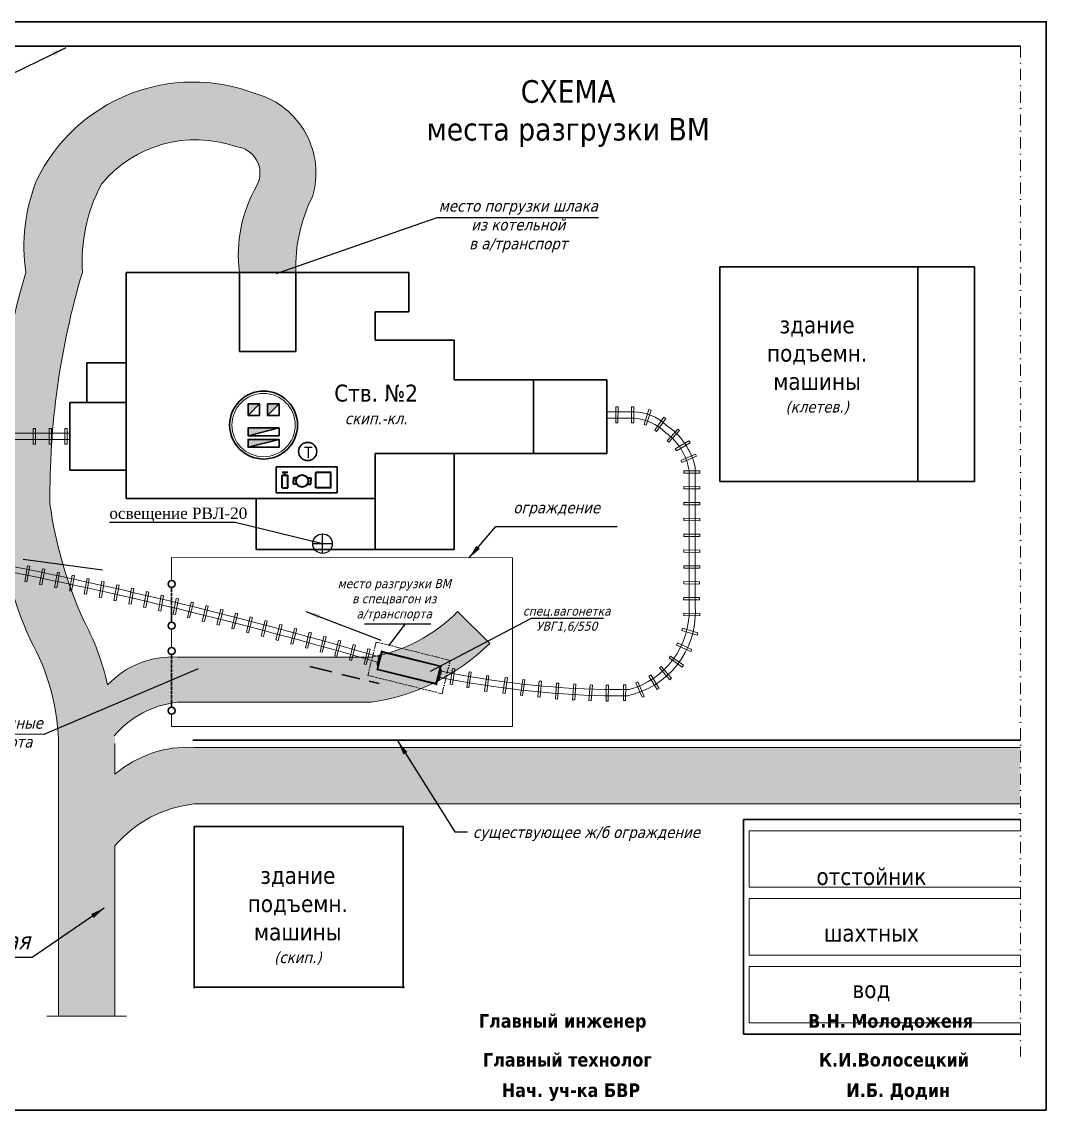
# Model space of a CAD drawing. Header units: millimetres. Extents: x -46762 to 161452, y -66984 to 31524.
# Drawn here: x 151048 to 151954, y -66984 to -66022 of the extents above; entities that cross this region are included whole.
import ezdxf

# ---------------------------------------------------------------- set-up
doc = ezdxf.new("R2010")
doc.units = ezdxf.units.MM
doc.header["$LTSCALE"] = 0.5
for name, pattern in [('ACAD_ISO04W100', [30, 24, -3, 0, -3]), ('ACAD_ISO10W100', [18, 12, -3, 0, -3]), ('IRA2', [4, 2, -1, 0, -1])]:
    doc.linetypes.add(name, pattern=pattern)
doc.layers.add('МЕТАЛЛ', color=4, linetype='Continuous')
doc.layers.add('РАЗМЕР', color=3, linetype='Continuous')
doc.styles.get("Standard").update_dxf_attribs({"font": 'TIMES.TTF'})
doc.linetypes.add('BATTING', pattern='A,0.00254,-2.54,[134,ltypeshp.shx,S=2.54,R=0,X=-2.54,Y=0],-5.08,[134,ltypeshp.shx,S=2.54,R=180,X=2.54,Y=0],-2.54', length=10.16254)
doc.linetypes.add('FENCELINE1', pattern='A,6.35,-2.54,[133,ltypeshp.shx,S=2.54,R=0,X=-2.54,Y=0],-2.54,25.4', length=36.83)
doc.dimstyles.new('ISO-25', dxfattribs={"dimscale": 50, "dimtxt": 2.5, "dimasz": 2.5, "dimexe": 1.25, "dimexo": 0.625, "dimtad": 1, "dimdec": 0, "dimtxsty": 'Standard', "dimcen": 2.5, "dimadec": 0, "dimazin": 0, "dimtfac": 1, "dimtdec": 0, "dimtmove": 0, "dimatfit": 3, "dimfxl": 1, "dimarcsym": 0})

# ---------------------------------------------------------------- blocks, each defined once
blk = doc.blocks.new('УВГ 1.3-550')
at = {"true_color": 0xffffff}
h = blk.add_hatch(color=7, dxfattribs=at)
h.dxf.hatch_style = 1
h.paths.add_polyline_path([(1605.790575808755, 622.4551049432847, 0.4142135623730931), (1588.377829228755, 639.8678515232848), (-1019.125338656607, 639.8678515232866, 0.4142135623730951), (-1036.538085236607, 622.4551049432866), (-1036.538085236607, 243.2427623628), (1605.790575808755, 243.2427623628009)])
h.paths.add_polyline_path([(1605.790575808755, 243.2427623628009), (-1036.538085236607, 243.2427623628001), (-1036.538085236607, -135.9695802176875, 0.4142135623730951), (-1019.125338656607, -153.3823267976875), (1588.377829228755, -153.3823267976829, 0.414213562373097), (1605.790575808755, -135.9695802176828)])
at = {"layer": 'МЕТАЛЛ', "color": 5}
for p, q in [((-1107.549342772192, 492.2992295739887, -17.754173), (-1122.323186947929, 429.4030089621374, -17.754173)), ((-1059.306118933861, 517.1714433594025, -17.754173), (-1076.157891912515, 517.1714433594007, -17.754173)), ((-1061.201241654307, 389.0130935059606, -17.754173), (-1061.201241654306, 648.8434337882691, -17.754173)), ((-1043.788495074306, 666.2561803682684, -17.754173), (1621.386011765693, 666.2561803682702, -17.754173)), ((-1036.538085236607, -135.9695802176875, -17.754173), (-1036.538085236607, 622.4551049432866, -17.754173)), ((-1019.125338656607, 639.8678515232868, -17.754173), (1588.377829228755, 639.8678515232841, -17.754173)), ((1605.790575808755, 622.4551049432848, -17.754173), (1605.790575808755, -135.969580217683, -17.754173)), ((1638.798758345693, 648.84343378827, -17.754173), (1638.798758345694, -166.3857606083839, -17.754173)), ((1638.798758345694, 517.1714433594025, -17.754173), (1655.650531324347, 517.1714433594007, -17.754173)), ((1687.041982184024, 492.2992295739887, -17.754173), (1701.815826359762, 429.4030089621374, -17.754173)), ((-1129.072312169913, 360.2606460482993, -17.754173), (-1129.072312169913, 293.7514116657949, -17.754173)), ((-1060.710387175878, 311.6752072818845, -17.754173), (-1129.072312169914, 311.6752072818836, -17.754173)), ((-1129.072312169914, 190.7233690885523, -17.754173), (-1129.072312169913, 138.4171585425565, -17.754173)), ((-1060.710387175878, 172.7995734724627, -17.754173), (-1129.072312169914, 172.7995734724636, -17.754173)), ((-1123.915802884045, 91.06030148795071, -17.754173), (-1111.522613637749, 30.52814832086824, -17.754173)), ((-1060.710387175878, 276.3386650857947, -17.754173), (-1111.659565589913, 276.3386650857947, -17.754173)), ((-1060.710387175878, 208.1361156685516, -17.754173), (-1111.659565589914, 208.1361156685516, -17.754173)), ((-1079.932085786055, 4.750080512843851, -17.754173), (-1059.306118933861, 4.750080512843851, -17.754173)), ((-1061.201241654307, -166.3857606083875, -17.754173), (-1061.201241654305, 414.5486063923645, -17.754173)), ((1638.798758345694, 311.6752072818845, -17.754173), (1708.258157527638, 311.6752072818854, -17.754173)), ((1638.798758345694, 276.3386650857947, -17.754173), (1690.845410947637, 276.3386650857947, -17.754173)), ((1638.798758345694, 208.1361156685516, -17.754173), (1690.845410947638, 208.1361156685516, -17.754173)), ((1638.798758345694, 172.7995734724627, -17.754173), (1708.258157527638, 172.7995734724609, -17.754173)), ((1659.424725197887, 4.750080512843851, -17.754173), (1638.798758345694, 4.750080512843851, -17.754173)), ((1703.408442295877, 91.06030148795071, -17.754173), (1691.01525304958, 30.52814832086824, -17.754173)), ((1708.258157527638, 358.3835551398197, -17.754173), (1708.258157527637, 293.7514116657949, -17.754173)), ((1708.258157527638, 190.7233690885523, -17.754173), (1708.258157527638, 163.8137686661303, -17.754173)), ((1708.626324838218, 373.5636292222116, -17.754173), (1708.626324838218, 357.3232137106024, -17.754173)), ((1708.626324838218, 164.7766733153658, -17.754173), (1708.626324838218, 145.8870796841757, -17.754173)), ((1621.386011765694, -183.7985071883841, -17.754173), (-1043.788495074306, -183.7985071883904, -17.754173)), ((1588.377829228755, -153.3823267976823, -17.754173), (-1019.125338656607, -153.3823267976895, -17.754173))]:
    blk.add_line(p, q, dxfattribs=at)
for centre, radius, start, end in [((-1076.157891912515, 484.9256163594018, -17.754173), 32.24582699999898, 90, 166.7812913581643), ((-1043.788495074306, 648.8434337882691, -17.754173), 17.41274658, 90, 180), ((-1019.125338656607, 622.4551049432866, -17.754173), 17.41274658, 90, 180), ((1588.377829228755, 622.4551049432848, -17.754173), 17.41274658, 0, 90), ((1621.386011765693, 648.84343378827, -17.754173), 17.41274658, 0, 90), ((1655.650531324347, 484.9256163594018, -17.754173), 32.24582699999927, 13.21870864183572, 90), ((-865.8964380673215, 369.4720985315671, -17.754173), 263.3370303746034, 166.845212528729, 182.0045985886764), ((-871.1915800705019, 142.8023750237535, -17.754173), 257.9666160000047, 179.3066254386316, 191.5706805866645), ((-1111.659565589913, 293.7514116657949, -17.754173), 17.41274658, 180, 270), ((-1111.659565589914, 190.7233690885523, -17.754173), 17.41274658, 90, 180), ((-1079.932085786056, 36.9959075128445, -17.754173), 32.24582700000025, 191.5706805866645, 270), ((1659.424725197889, 36.9959075128445, -17.754173), 32.24582699999948, 270, 348.4293194133355), ((1690.845410947637, 293.7514116657949, -17.754173), 17.41274658, 270, 0), ((1690.845410947638, 190.7233690885523, -17.754173), 17.41274658, 0, 90), ((1450.684219482338, 370.4141032454263, -17.754173), 257.9666160000009, 0.6933745613684584, 13.21870864183572), ((1450.684219482333, 142.8023750237535, -17.754173), 257.9666160000049, 348.4293194133355, 0.6933745613684584), ((-1043.788495074306, -166.3857606083875, -17.754173), 17.41274658, 180, 270), ((-1019.125338656607, -135.9695802176875, -17.754173), 17.41274658, 180, 270), ((1588.377829228755, -135.969580217683, -17.754173), 17.41274658, 270, 0), ((1621.386011765694, -166.3857606083839, -17.754173), 17.41274658, 270, 0)]:
    blk.add_arc(centre, radius, start, end, dxfattribs=at)
at = {"layer": 'РАЗМЕР', "color": 5}
for p in [(-1061.201241654307, 665.864687301013, -17.754173), (1638.798758345694, 666.267760138513, -50), (1638.798758345694, 665.864687301013, -17.754173), (1638.798758345694, -183.7985071883877, -17.754173)]:
    blk.add_point(p, dxfattribs=at)

msp = doc.modelspace()

# ---------------------------------------------------------------- hatches: boundary and pattern name
at = {"lineweight": 30}
h = msp.add_hatch(color=9, dxfattribs=at)
edge = h.paths.add_edge_path()
edge.add_line((151255.7253223475, -66085.77045116317), (151237.6135214137, -66132.37477142357))
edge.add_arc((151201.9991521874, -66234.16004790695), 107.8361062176497, 70.71520819991419, 140.4297162704528)
edge.add_line((151118.8743650853, -66165.46583000319), (151061.1720840216, -66162.93006367523))
edge.add_arc((151200.0079634973, -66229.13938754892), 153.8150707753345, 68.7624187611604, 154.5040324135067, ccw=False)
h = msp.add_hatch(color=9, dxfattribs=at)
edge = h.paths.add_edge_path()
edge.add_line((151255.7253223475, -66085.77045116317), (151237.6135214137, -66132.37477142357))
edge.add_arc((151235.5151976727, -66155.78506422555), 23.50414371120053, -26.49112743967339, 84.87812151054692, ccw=False)
edge.add_line((151256.5514873132, -66166.26930429137), (151305.454422861, -66176.68577657356))
edge.add_arc((151235.855369871, -66155.69710820791), 72.69492676158828, 343.2185045164993, 434.1372789184606)
h = msp.add_hatch(color=9, dxfattribs=at)
edge = h.paths.add_edge_path()
edge.add_line((151051.9449971843, -66243.5605334494), (151101.9449971843, -66243.5605334494))
edge.add_arc((151248.4990231766, -66234.44818591313), 146.8370437327087, 151.9794308958605, 183.5579220122952, ccw=False)
edge.add_line((151118.8743650853, -66165.46583000319), (151061.1720840216, -66162.93006367523))
edge.add_arc((151208.2550179551, -66220.6049465137), 157.9866499578965, 158.5886170751151, 188.3546983467812)
h = msp.add_hatch(color=9, dxfattribs=at)
edge = h.paths.add_edge_path()
edge.add_arc((151427.3256688747, -66238.55370584523), 136.6756791725678, 153.0853759834285, 182.0993595646514)
edge.add_line((151290.7417259657, -66243.56048292533), (151240.8319972681, -66243.5605334494))
edge.add_arc((151362.1165650913, -66227.98325912454), 122.2808156149004, 149.6891968262231, 187.3187590858665, ccw=False)
edge.add_line((151256.5514873132, -66166.26930429137), (151305.454422861, -66176.68577657356))
h = msp.add_hatch(color=9, dxfattribs=at)
edge = h.paths.add_edge_path()
edge.add_line((151051.9449971843, -66243.5605334494), (151101.9449971843, -66243.5605334494))
edge.add_arc((151765.2840656288, -66440.79976696512), 692.0419315061039, 163.4405223437133, 180.6086991213711)
edge.add_line((151073.2811874835, -66448.15174638305), (151023.2870343751, -66448.68289444089))
edge.add_arc((151715.2840656288, -66440.79976696512), 692.0419315061039, 163.4405223437133, 180.652676783956, ccw=False)
h = msp.add_hatch(color=7, dxfattribs=at)
h.paths.add_polyline_path([(151248.4718409777, -66369.97910117463), (151248.4718409777, -66359.79183962336), (151258.6576745848, -66359.79183962336)])
h.paths.add_polyline_path([(151265.7847641197, -66369.97910117463), (151265.7847641197, -66359.79183962336), (151275.9705977268, -66359.79183962336)])
h.paths.add_polyline_path([(151248.4718409777, -66387.970424461), (151248.4718409777, -66381.04316290974), (151275.9705977268, -66381.04316290974)])
h.paths.add_polyline_path([(151248.4718409777, -66398.20370188577), (151248.4718409777, -66391.2764403345), (151275.9705977268, -66391.2764403345)])
h = msp.add_hatch(color=9, dxfattribs=at)
edge = h.paths.add_edge_path()
edge.add_line((151023.2870343751, -66448.68289444089), (151073.2811874835, -66448.15174638305))
edge.add_arc((151444.4909049674, -66396.40474533138), 374.7991548447367, 187.9359464789209, 204.250346389043)
edge.add_line((151102.764192268, -66550.34389012556), (151056.3618045278, -66569.32845231304))
edge.add_arc((151433.8756622239, -66400.97720956152), 413.3507635030148, 186.62739563789, 204.0343474534246, ccw=False)
h = msp.add_hatch(color=9, dxfattribs=at)
edge = h.paths.add_edge_path()
edge.add_arc((150889.4358803969, -66663.46436999532), 241.4647212570206, 2.102962398993401, 27.93543005940004)
edge.add_line((151102.764192268, -66550.34389012556), (151056.3618045278, -66569.32845231304))
edge.add_arc((150886.1658338672, -66664.05528490637), 194.7815218193805, 2.2413683048569055, 29.099221361910224, ccw=False)
edge.add_line((151080.7983360287, -66656.43751983836), (151130.7379746404, -66654.60373088396))
at = {"lineweight": 0}
h = msp.add_hatch(color=9, dxfattribs=at)
edge = h.paths.add_edge_path()
edge.add_arc((151332.6507156083, -66443.80644366024), 141.981443461787, 280.0062283264034, 315.3900643509696)
edge.add_line((151433.7279121898, -66543.51667693003), (151462.2040831927, -66571.60773751898))
edge.add_arc((151330.6649144219, -66438.1420291098), 187.3916973670054, 278.17786444066326, 314.583476926948, ccw=False)
edge.add_line((151357.3207339689, -66623.62818904192), (151357.3207339689, -66583.62818904192))
h = msp.add_hatch(color=9, dxfattribs=at)
edge = h.paths.add_edge_path()
edge.add_arc((150937.1224120891, -66656.07625233229), 193.1717770056165, 2.102962398993385, 14.35180428379358)
edge.add_arc((151181.7233524406, -66662.70399287777), 79.20066823057266, 86.7822700749212, 136.5079156421899, ccw=False)
edge.add_line((151186.1689228073, -66583.62818904192), (151186.1689228073, -66623.62818904192))
edge.add_arc((151194.9196275733, -66707.8504568914), 84.67564724059213, 95.9317552663888, 139.884586813826)
edge.add_line((151130.1640874838, -66653.2914497218), (151130.1640874838, -66648.9877410432))
for points in [[(151186.1689228073, -66583.62818904192), (151357.3207339689, -66583.62818904192), (151357.3207339689, -66623.62818904192), (151186.1689228073, -66623.62818904192)], [(151931.4414002384, -66663.5605334494), (151931.4414002384, -66713.5605334494), (151200.7905418557, -66713.5605334494), (151200.7905418557, -66663.5605334494)], [(151130.7379746404, -66901.0414614859), (151130.7379746404, -66750.63960929931), (151080.7983360287, -66750.66523737292), (151080.8755193811, -66901.06704995049)]]:
    msp.add_hatch(color=9, dxfattribs=at).paths.add_polyline_path(points)
at = {"lineweight": 30}
msp.add_hatch(color=9, dxfattribs=at).paths.add_polyline_path([(151080.7983360287, -66656.43751983836), (151130.7379746404, -66654.60373088396), (151130.7379746404, -66750.63960929931), (151080.7983360287, -66750.66523737292)])
at = {"lineweight": 0}
h = msp.add_hatch(color=9, dxfattribs=at)
edge = h.paths.add_edge_path()
edge.add_arc((151195.2335788974, -66762.4052882442), 99.00083528821582, 86.78227007492127, 130.6521670178053)
edge.add_line((151130.7379746404, -66687.29548582615), (151130.7379746403, -66750.63960929931))
edge.add_arc((151211.8016447259, -66819.07734998075), 106.0897872433012, 95.95748157946889, 139.8273785223554, ccw=False)
edge.add_line((151200.7905418557, -66713.5605334494), (151200.7905418557, -66663.5605334494))

# ---------------------------------------------------------------- linework, layer by layer
at = {"color": 7, "linetype": 'FENCELINE1', "lineweight": 30}
for p, q in [((150626.1740366623, -66043.5605334494), (151390.7905418557, -66043.5605334494)), ((151390.7905418557, -66043.5605334494), (151931.4414002384, -66043.5605334494)), ((151199.6563865057, -66656.99252618419), (151931.4414002385, -66656.99252618419))]:
    msp.add_line(p, q, dxfattribs=at)
at = {"color": 7, "linetype": 'IRA2', "lineweight": 0, "ltscale": 10}
for p, q in [((151931.4414002384, -66043.5605334494), (151931.4414002384, -66936.64410252002)), ((151070.5683518128, -66901.07233939302), (151141.6537013312, -66901.03585974238))]:
    msp.add_line(p, q, dxfattribs=at)
at = {"color": 7, "lineweight": 30}
for p, q in [((151890.7905418557, -66238.5605334494), (151665.7905418557, -66238.5605334494)), ((151665.7905418557, -66428.5605334494), (151665.7905418557, -66238.5605334494)), ((151840.7905418557, -66428.5605334494), (151840.7905418557, -66238.5605334494)), ((151890.7905418557, -66428.5605334494), (151890.7905418557, -66238.5605334494)), ((151140.7905418557, -66243.5605334494), (151140.7905418557, -66443.5605334494)), ((151140.7905418557, -66243.5605334494), (151390.7905418557, -66243.5605334494)), ((151140.7905418557, -66243.5605334494), (151240.7905418557, -66243.5605334494)), ((151240.7905418557, -66243.5605334494), (151240.7905418557, -66313.5605334494)), ((151290.7905418557, -66313.5605334494), (151290.7905418557, -66243.5605334494)), ((151390.7905418557, -66243.5605334494), (151390.7905418557, -66278.5605334494)), ((151390.7905418557, -66278.5605334494), (151360.7905418557, -66278.5605334494)), ((151360.7905418557, -66278.5605334494), (151360.7905418557, -66303.5605334494)), ((151360.7905418557, -66303.5605334494), (151430.7905418557, -66303.5605334494)), ((151430.7905418557, -66303.5605334494), (151430.7905418557, -66338.5605334494)), ((151240.7905418557, -66313.5605334494), (151290.7905418557, -66313.5605334494)), ((151105.7905418557, -66358.5605334494), (151105.7905418557, -66323.5605334494)), ((151105.7905418557, -66323.5605334494), (151140.7905418557, -66323.5605334494)), ((151430.7905418557, -66338.5605334494), (151565.7905418557, -66338.5605334494)), ((151500.7905418557, -66338.5605334494), (151500.7905418557, -66403.5605334494)), ((151565.7905418557, -66338.5605334494), (151565.7905418557, -66403.5605334494)), ((151090.7905418557, -66418.5605334494), (151090.7905418557, -66358.5605334494)), ((151090.7905418557, -66358.5605334494), (151140.7905418557, -66358.5605334494)), ((151140.7905418557, -66358.5605334494), (151105.7905418557, -66358.5605334494)), ((151258.6576745848, -66359.79183962336), (151248.4718409777, -66359.79183962336)), ((151248.4718409777, -66359.79183962336), (151248.4718409777, -66369.97910117463)), ((151258.6576745848, -66359.79183962336), (151258.6576745848, -66369.97910117463)), ((151265.7847641197, -66359.79183962336), (151275.9705977268, -66359.79183962336)), ((151265.7847641197, -66359.79183962336), (151265.7847641197, -66369.97910117463)), ((151275.9705977267, -66359.79183962336), (151275.9705977268, -66369.97910117463)), ((151248.4718409777, -66369.97910117463), (151258.6576745848, -66369.97910117463)), ((151275.9705977268, -66369.97910117463), (151265.7847641197, -66369.97910117463)), ((151565.7905418557, -66403.5605334494), (151360.7905418557, -66403.5605334494)), ((151360.7905418557, -66403.5605334494), (151360.7905418557, -66443.5605334494)), ((151430.7905418557, -66403.5605334494), (151430.7905418557, -66488.5605334494)), ((151140.7905418557, -66418.5605334494), (151090.7905418557, -66418.5605334494)), ((151140.7905418557, -66443.5605334494), (151140.7905418557, -66418.5605334494)), ((151665.7905418557, -66428.5605334494), (151890.7905418557, -66428.5605334494)), ((151140.7905418557, -66443.5605334494), (151360.7905418557, -66443.5605334494)), ((151255.7905418557, -66488.5605334494), (151255.7905418557, -66443.5605334494)), ((151360.7905418557, -66443.5605334494), (151360.7905418557, -66488.5605334494)), ((151430.7905418557, -66488.5605334494), (151255.7905418557, -66488.5605334494)), ((151200.7905418557, -66733.5605334494), (151385.7905418557, -66733.5605334494)), ((151200.7905418557, -66733.5605334494), (151200.7905418557, -66876.45532856355)), ((151385.7905418557, -66733.5605334494), (151385.7905418557, -66876.45532856355)), ((151686.6349598687, -66727.1498844187), (151931.4414002384, -66727.1498844187)), ((151686.6349598687, -66727.1498844187), (151686.6349598687, -66917.1498844187)), ((151201.760417712, -66875.44796621107), (151386.760417712, -66875.44796621107)), ((151686.6349598687, -66917.1498844187), (151931.4414002384, -66917.1498844187))]:
    msp.add_line(p, q, dxfattribs=at)
at = {"color": 7, "lineweight": 0}
for p, q in [((151240.8319972681, -66243.5605334494), (151290.7417259657, -66243.56048292533)), ((151565.7905418557, -66366.88369620495), (151589.2265888161, -66366.88369620495)), ((151565.7905418557, -66372.38369620495), (151589.2265888161, -66372.38369620495)), ((151090.7905418557, -66385.8105334494), (150626.1740366623, -66385.8105334494)), ((151090.7905418557, -66391.3105334494), (150626.1740366623, -66391.3105334494)), ((151644.0222586098, -66541.19597215857), (151644.0222586097, -66415.99311015125)), ((151638.5222586097, -66541.19597215857), (151638.5222586098, -66418.77827268574)), ((151433.7279121898, -66543.51667693003), (151462.2040831927, -66571.60773751898)), ((151186.1689228073, -66583.62818904192), (151357.3207339689, -66583.62818904192)), ((151563.8224564643, -66612.41308803728), (151585.4739060684, -66612.41308803728)), ((151563.8224564643, -66617.91308803728), (151584.0228589674, -66617.91308803727)), ((151186.1689228073, -66623.62818904192), (151357.3207339689, -66623.62818904192)), ((151080.7983360287, -66656.43751983833), (151080.7983360287, -66750.66523737292)), ((151130.7379746404, -66659.98336673221), (151130.7379746404, -66687.29548582614)), ((151200.7905418557, -66663.5605334494), (151931.4414002384, -66663.5605334494)), ((151200.7905418557, -66713.5605334494), (151931.4414002384, -66713.5605334494)), ((151691.6349598687, -66737.1498844187), (151931.4414002384, -66737.1498844187)), ((151691.6349598687, -66737.1498844187), (151691.6349598687, -66787.1498844187)), ((151080.7983360287, -66750.66523737292), (151080.8755193811, -66901.06704995049)), ((151130.7379746404, -66901.0414614859), (151130.7379746404, -66750.63960929931)), ((151691.6349598687, -66787.1498844187), (151931.4414002384, -66787.1498844187)), ((151691.6349598687, -66797.1498844187), (151931.4414002384, -66797.1498844187)), ((151691.6349598687, -66797.1498844187), (151691.6349598687, -66847.1498844187)), ((151691.6349598687, -66847.1498844187), (151931.4414002384, -66847.1498844187)), ((151691.6349598687, -66857.1498844187), (151931.4414002384, -66857.1498844187)), ((151691.6349598687, -66857.1498844187), (151691.6349598687, -66907.1498844187)), ((151080.7983360287, -66901.06708955951), (151130.7379746404, -66901.0414614859)), ((151691.6349598687, -66907.1498844187), (151931.4414002384, -66907.1498844187))]:
    msp.add_line(p, q, dxfattribs=at)
at = {"color": 7, "lineweight": 35}
for p, q in [((151278.5799890201, -66420.08360832377), (151283.5155480404, -66420.08360832377)), ((151278.5799890201, -66422.83560471077), (151283.5155480404, -66422.83560471077)), ((151278.5799890201, -66434.12485659879), (151278.5799890201, -66422.83560471077)), ((151281.0477685303, -66422.83560471077), (151281.0477685303, -66420.08360832377)), ((151283.5155480404, -66434.12485659879), (151283.5155480404, -66422.83560471077)), ((151288.7173157521, -66425.14812134151), (151288.7173157521, -66427.97241204401)), ((151291.7436798418, -66425.14812134151), (151288.7173157521, -66425.14812134151)), ((151300.9252879859, -66425.14812134151), (151303.9516520756, -66425.14812134151)), ((151303.9516520756, -66425.14812134151), (151303.9516520756, -66427.97241204401)), ((151308.2781805541, -66434.08080146782), (151308.2781805541, -66420.52880146782)), ((151321.9575536218, -66420.45078051873), (151308.4055536218, -66420.45078051873)), ((151321.8301805541, -66434.08080146782), (151321.8301805541, -66420.52880146782)), ((151278.5799890201, -66434.12485659879), (151283.5155480404, -66434.12485659879)), ((151288.7173157521, -66430.7967027465), (151288.7173157521, -66427.97241204401)), ((151291.7436798418, -66430.7967027465), (151288.7173157521, -66430.7967027465)), ((151300.9252879859, -66430.7967027465), (151303.9516520756, -66430.7967027465)), ((151303.9516520756, -66430.7967027465), (151303.9516520756, -66427.97241204401)), ((151321.9575536218, -66434.08080146782), (151308.4055536218, -66434.08080146782))]:
    msp.add_line(p, q, dxfattribs=at)
at = {"color": 7}
for p, q in [((151305.7301323035, -66483.3609465486), (151323.0100271552, -66483.3609465486)), ((151314.3700797294, -66492.0008939744), (151314.3700797294, -66474.72099912279))]:
    msp.add_line(p, q, dxfattribs=at)
at = {"color": 7, "linetype": 'BATTING', "lineweight": 0, "ltscale": 0.5}
for p, q in [((151482.4759783353, -66495.93024866251), (151180.8445446571, -66495.53641713918)), ((151180.9274176998, -66495.53652534413), (151180.8795171643, -66515.98539474938)), ((151482.4759783353, -66645.18261552788), (151482.4759783353, -66495.9302486625)), ((151180.8445446572, -66559.00811964521), (151180.8445446572, -66575.23131242642)), ((151180.8445446572, -66634.11964511409), (151180.8445446572, -66645.18261552788)), ((151180.8445446572, -66645.1826155279), (151482.4759783353, -66645.18261552787))]:
    msp.add_line(p, q, dxfattribs=at)
at = {"color": 7, "linetype": 'ACAD_ISO04W100', "lineweight": 30, "ltscale": 0.25}
for p, q in [((151180.8445446572, -66552.83733265626), (151180.8445446572, -66522.1559835277)), ((151180.8445446572, -66627.94885812514), (151180.8445446572, -66581.40209941537))]:
    msp.add_line(p, q, dxfattribs=at)
at = {"color": 1}
for p, q in [((151351.3748623175, -66554.21636031555), (151410.1541231031, -66554.21636031555)), ((151373.0065427028, -66573.7299910507), (151387.734604831, -66554.22734746244))]:
    msp.add_line(p, q, dxfattribs=at)
at = {"color": 7, "lineweight": 30}
for points in [[(151954.3457285744, -66984.2911938586), (151954.3457285744, -66022.0111938586), (150593.5457285744, -66022.0111938586), (150593.5457285744, -66984.2911938586), (151954.3457285744, -66984.2911938586)], [(151248.4718409777, -66369.97910117463), (151248.4718409777, -66359.79183962336), (151258.6576745848, -66359.79183962336), (151248.4718409777, -66369.97910117463)], [(151265.7847641197, -66369.97910117463), (151265.7847641197, -66359.79183962336), (151275.9705977268, -66359.79183962336), (151265.7847641197, -66369.97910117463)], [(151248.4718409777, -66387.970424461), (151248.4718409777, -66381.04316290974), (151275.9705977268, -66381.04316290974), (151248.4718409777, -66387.970424461)], [(151248.4718409777, -66398.20370188577), (151248.4718409777, -66391.2764403345), (151275.9705977268, -66391.2764403345), (151248.4718409777, -66398.20370188577)], [(151322.5566187784, -66596.81063959867), (151303.0071664037, -66592.05516978123)], [(151347.4219943505, -66602.85922555218), (151331.3625765896, -66598.9527183527)], [(151364.5323605254, -66607.021379476), (151355.730742306, -66604.88035634221)]]:
    msp.add_lwpolyline(points, dxfattribs=at)
at = {"color": 7, "lineweight": 0}
for points in [[(151575.6514315313, -66362.51100316683), (151573.6514366171, -66362.50649286335), (151573.6198644923, -66376.50645726334), (151575.6198594067, -66376.51096756684), (151575.6514315313, -66362.51100316683)], [(151589.6514315313, -66362.51100316683), (151587.6514366171, -66362.50649286335), (151587.6198644923, -66376.50645726334), (151589.6198594067, -66376.51096756684), (151589.6514315313, -66362.51100316683)], [(151604.9239202921, -66365.31559963204), (151603.0240960764, -66364.6905652735), (151598.6488555661, -66377.98933478339), (151600.5486797819, -66378.61436914199), (151604.9239202921, -66365.31559963204)], [(151617.934584535, -66372.87202406024), (151616.3088088138, -66371.70718359733), (151608.1549255728, -66383.08761364598), (151609.7807012941, -66384.252454109), (151617.934584535, -66372.87202406024)], [(151058.533958612, -66395.5605334494), (151060.533958612, -66395.5605334494), (151060.533958612, -66381.5605334494), (151058.533958612, -66381.5605334494), (151058.533958612, -66395.5605334494)], [(151072.533958612, -66395.5605334494), (151074.533958612, -66395.5605334494), (151074.533958612, -66381.5605334494), (151072.533958612, -66381.5605334494), (151072.533958612, -66395.5605334494)], [(151086.533958612, -66395.5605334494), (151088.533958612, -66395.5605334494), (151088.533958612, -66381.5605334494), (151086.533958612, -66381.5605334494), (151086.533958612, -66395.5605334494)], [(151629.9369863571, -66383.4297951537), (151628.4539150374, -66382.08796824215), (151619.0611266559, -66392.46946747978), (151620.5441979757, -66393.81129439145), (151629.9369863571, -66383.4297951537)], [(151639.4275264258, -66394.31183581994), (151638.4171255073, -66392.58583176904), (151626.3350971504, -66399.65863819816), (151627.345498069, -66401.3846422492), (151639.4275264258, -66394.31183581994)], [(151644.9515478016, -66406.00863473826), (151644.137828765, -66404.18165325795), (151631.3489584025, -66409.87768651368), (151632.1626774391, -66411.70466799411), (151644.9515478016, -66406.00863473826)], [(151647.9069075371, -66421.0771292045), (151647.9217476296, -66419.07718426237), (151633.9221330345, -66418.97330361459), (151633.907292942, -66420.97324855682), (151647.9069075371, -66421.0771292045)], [(151647.9069075371, -66435.0771292045), (151647.9217476296, -66433.07718426237), (151633.9221330345, -66432.97330361459), (151633.907292942, -66434.97324855682), (151647.9069075371, -66435.0771292045)], [(151647.9069075371, -66449.0771292045), (151647.9217476296, -66447.07718426237), (151633.9221330345, -66446.97330361459), (151633.907292942, -66448.97324855682), (151647.9069075371, -66449.0771292045)], [(151647.9069075371, -66463.0771292045), (151647.9217476296, -66461.07718426237), (151633.9221330345, -66460.97330361459), (151633.907292942, -66462.97324855682), (151647.9069075371, -66463.0771292045)], [(151647.9069075371, -66477.0771292045), (151647.9217476296, -66475.07718426237), (151633.9221330345, -66474.97330361459), (151633.907292942, -66476.97324855682), (151647.9069075371, -66477.0771292045)], [(151647.9069075371, -66491.0771292045), (151647.9217476296, -66489.07718426237), (151633.9221330345, -66488.97330361459), (151633.907292942, -66490.97324855682), (151647.9069075371, -66491.0771292045)], [(151050.9850191189, -66516.83236606144), (151052.9527221846, -66517.1903390293), (151055.4585329596, -66503.41641757025), (151053.490829894, -66503.05844460241), (151050.9850191189, -66516.83236606144)], [(151647.9069075371, -66505.0771292045), (151647.9217476296, -66503.07718426237), (151633.9221330345, -66502.97330361459), (151633.907292942, -66504.97324855682), (151647.9069075371, -66505.0771292045)], [(151064.1617308029, -66519.51367957747), (151066.1294338685, -66519.87165254533), (151068.6352446436, -66506.09773108628), (151066.6675415779, -66505.73975811845), (151064.1617308029, -66519.51367957747)], [(151077.3300683017, -66522.24102425063), (151079.2977713673, -66522.59899721849), (151081.8035821423, -66508.82507575944), (151079.8358790767, -66508.4671027916), (151077.3300683017, -66522.24102425063)], [(151090.4900294936, -66525.01441174325), (151092.4577325592, -66525.37238471111), (151094.9635433342, -66511.59846325206), (151092.9958402686, -66511.24049028422), (151090.4900294936, -66525.01441174325)], [(151103.6416119518, -66527.8338553949), (151105.6093150174, -66528.19182836276), (151108.1151257924, -66514.4179069037), (151106.1474227268, -66514.05993393587), (151103.6416119518, -66527.8338553949)], [(151116.7848129439, -66530.69937022479), (151118.7525160096, -66531.05734319265), (151121.2583267846, -66517.28342173359), (151119.290623719, -66516.92544876576), (151116.7848129439, -66530.69937022479)], [(151129.9196294316, -66533.6109729345), (151131.8873324973, -66533.96894590236), (151134.3931432723, -66520.19502444331), (151132.4254402067, -66519.83705147548), (151129.9196294316, -66533.6109729345)], [(151647.8030297491, -66519.07635840529), (151647.8178698416, -66517.07641346316), (151633.8182552465, -66516.97253281539), (151633.803415154, -66518.97247775762), (151647.8030297491, -66519.07635840529)], [(151143.0460580699, -66536.56868191104), (151145.0137611355, -66536.9266548789), (151147.5195719106, -66523.15273341985), (151145.5518688449, -66522.79476045202), (151143.0460580699, -66536.56868191104)], [(151156.1640952063, -66539.57251723016), (151158.131798272, -66539.93049019802), (151160.637609047, -66526.15656873897), (151158.6699059814, -66525.79859577114), (151156.1640952063, -66539.57251723016)], [(151169.2737368809, -66542.6225006601), (151171.2414399465, -66542.98047362796), (151173.7472507215, -66529.20655216891), (151171.7795476559, -66528.84857920108), (151169.2737368809, -66542.6225006601)], [(151182.3749788247, -66545.71865566546), (151184.3426818903, -66546.07662863332), (151186.8484926653, -66532.30270717427), (151184.8807895997, -66531.94473420644), (151182.3749788247, -66545.71865566546)], [(151647.6991519612, -66533.07558760609), (151647.7139920537, -66531.07564266396), (151633.7143774586, -66530.97176201618), (151633.6995373661, -66532.97170695841), (151647.6991519612, -66533.07558760609)], [(151194.8283958664, -66548.58812565354), (151196.768289026, -66549.07476158482), (151200.174740545, -66535.4955094681), (151198.2348473854, -66535.00887353685), (151194.8283958664, -66548.58812565354)], [(151207.912824304, -66551.77670101101), (151209.8527174635, -66552.2633369423), (151213.2591689826, -66538.68408482558), (151211.319275823, -66538.19744889432), (151207.912824304, -66551.77670101101)], [(151220.9858376619, -66555.010780684), (151222.9257308214, -66555.49741661528), (151226.3321823405, -66541.91816449857), (151224.3922891809, -66541.43152856731), (151220.9858376619, -66555.010780684)], [(151234.04743633, -66558.29036311829), (151235.9873294896, -66558.77699904957), (151239.3937810086, -66545.19774693286), (151237.453887849, -66544.7111110016), (151234.04743633, -66558.29036311829)], [(151247.077611226, -66561.69521119105), (151249.0175043855, -66562.18184712234), (151252.4239559046, -66548.60259500562), (151250.484062745, -66548.11595907436), (151247.077611226, -66561.69521119105)], [(151647.9069075371, -66547.0771292045), (151647.9217476296, -66545.07718426237), (151633.9221330345, -66544.97330361459), (151633.907292942, -66546.97324855682), (151647.9069075371, -66547.0771292045)], [(151260.1399150659, -66564.97198257544), (151262.0798082254, -66565.45861850673), (151265.4862597444, -66551.87936639001), (151263.5463665849, -66551.39273045876), (151260.1399150659, -66564.97198257544)], [(151273.1637418611, -66568.40213629541), (151275.1036350206, -66568.8887722267), (151278.5100865397, -66555.30952010998), (151276.5701933801, -66554.82288417872), (151273.1637418611, -66568.40213629541)], [(151286.1796773573, -66571.86374736587), (151288.1195705168, -66572.35038329716), (151291.5260220358, -66558.77113118045), (151289.5861288763, -66558.28449524919), (151286.1796773573, -66571.86374736587)], [(151645.5807896756, -66564.15698545208), (151646.166331545, -66562.24462023615), (151632.7797750334, -66558.14582715023), (151632.194233164, -66560.05819236628), (151645.5807896756, -66564.15698545208)], [(151299.1841938785, -66575.37087827982), (151301.124087038, -66575.85751421111), (151304.530538557, -66562.27826209439), (151302.5906453975, -66561.79162616313), (151299.1841938785, -66575.37087827982)], [(151312.1772893197, -66578.92353742868), (151314.1171824792, -66579.41017335997), (151317.5236339982, -66565.83092124325), (151315.5837408387, -66565.34428531199), (151312.1772893197, -66578.92353742868)], [(151325.1589611591, -66582.5217348651), (151327.0988543186, -66583.0083707964), (151330.5053058376, -66569.42911867968), (151328.5654126781, -66568.94248274842), (151325.1589611591, -66582.5217348651)], [(151338.1292064577, -66586.16548230479), (151340.0690996172, -66586.65211823607), (151343.4755511363, -66573.07286611936), (151341.5356579767, -66572.5862301881), (151338.1292064577, -66586.16548230479)], [(151351.0880218589, -66589.85479312857), (151353.0279150185, -66590.34142905986), (151356.4343665375, -66576.76217694314), (151354.4944733779, -66576.27554101188), (151351.0880218589, -66589.85479312857)], [(151640.0383180562, -66578.84808884963), (151640.8707617793, -66577.02956267499), (151628.1410785569, -66571.20245661304), (151627.3086348338, -66573.02098278778), (151640.0383180562, -66578.84808884963)], [(151632.4494265935, -66592.45385788818), (151633.605718442, -66590.82199111633), (151622.1826510391, -66582.72794817657), (151621.0263591906, -66584.35981494852), (151632.4494265935, -66592.45385788818)], [(151427.2722462075, -66607.71499056008), (151429.2504931601, -66608.00916566896), (151431.3097189223, -66594.16143700105), (151429.3314719698, -66593.86726189218), (151427.2722462075, -66607.71499056008)], [(151441.8519104605, -66610.66051072802), (151443.8301574131, -66610.95468583688), (151445.8893831753, -66597.10695716896), (151443.9111362228, -66596.81278206011), (151441.8519104605, -66610.66051072802)], [(151621.6117971239, -66603.67639433875), (151623.0970639701, -66602.33699805857), (151613.721290009, -66591.94013013446), (151612.2360231628, -66593.27952641473), (151621.6117971239, -66603.67639433875)], [(151457.5216514453, -66613.75791749926), (151459.4998983979, -66614.05209260815), (151461.5591241601, -66600.20436394023), (151459.5808772075, -66599.91018883136), (151457.5216514453, -66613.75791749926)], [(151473.8865810507, -66615.46539252989), (151475.8648280032, -66615.75956763879), (151477.9240537655, -66601.91183897085), (151475.9458068129, -66601.61766386201), (151473.8865810507, -66615.46539252989)], [(151489.3243908159, -66617.40464827308), (151491.3026377685, -66617.69882338197), (151493.3618635307, -66603.85109471405), (151491.3836165782, -66603.55691960518), (151489.3243908159, -66617.40464827308)], [(151504.7565975672, -66618.82971253473), (151506.750389263, -66618.98717578087), (151507.8526319861, -66605.03063391052), (151505.8588402903, -66604.8731706644), (151504.7565975672, -66618.82971253473)], [(151520.2470826115, -66620.66581252734), (151522.2408743073, -66620.8232757735), (151523.3431170303, -66606.8667339031), (151521.3493253346, -66606.70927065698), (151520.2470826115, -66620.66581252734)], [(151535.3755532739, -66621.41638109824), (151537.3693449698, -66621.5738443444), (151538.4715876928, -66607.61730247401), (151536.477795997, -66607.4598392279), (151535.3755532739, -66621.41638109824)], [(151549.9611032034, -66622.16707509165), (151551.9548948992, -66622.32453833781), (151553.0571376223, -66608.36799646742), (151551.0633459265, -66608.21053322133), (151549.9611032034, -66622.16707509165)], [(151565.0472315499, -66622.53191127705), (151567.0471072673, -66622.55420735237), (151567.2031797946, -66608.55507733057), (151565.2033040771, -66608.53278125532), (151565.0472315499, -66622.53191127705)], [(151580.3730448565, -66622.15514219667), (151582.3729205739, -66622.17743827199), (151582.5289931012, -66608.1783082502), (151580.5291173837, -66608.15601217494), (151580.3730448565, -66622.15514219667)], [(151596.8977305964, -66619.21375329474), (151598.7378599812, -66618.43022036811), (151593.253129495, -66605.54931467425), (151591.4130001102, -66606.33284760095), (151596.8977305964, -66619.21375329474)], [(151610.3880813316, -66612.41869199801), (151612.0823495842, -66611.3559337525), (151604.6430418657, -66599.49605598458), (151602.9487736131, -66600.55881423017), (151610.3880813316, -66612.41869199801)]]:
    msp.add_lwpolyline(points, dxfattribs=at)
at = {"color": 7, "lineweight": 30}
for points in [[(151248.4718409777, -66381.04316290974), (151275.9705977268, -66381.04316290974), (151275.9705977268, -66387.970424461), (151248.4718409777, -66387.970424461)], [(151248.4718409777, -66391.2764403345), (151275.9705977268, -66391.2764403345), (151275.9705977268, -66398.20370188577), (151248.4718409777, -66398.20370188577)], [(151273.4334772611, -66415.60264087812), (151327.2104615746, -66415.60264087812), (151327.2104615746, -66438.46615259611), (151273.4334772611, -66438.46615259611)]]:
    msp.add_lwpolyline(points, close=True, dxfattribs=at)
at = {"color": 7}
for points in [[(151125.8186611081, -66464.4711313008), (151236.9800166786, -66464.4711313008), (151314.3700797294, -66483.3609465486)], [(151562.797063993, -66549.428692852), (151498.8000961832, -66549.428692852), (151409.5040053705, -66596.33979615686)]]:
    msp.add_lwpolyline(points, dxfattribs=at)
at = {"color": 1, "linetype": 'ACAD_ISO10W100', "lineweight": 15}
msp.add_lwpolyline([(151420.02311614, -66616.08232554852), (151427.332245393, -66586.59983490471), (151361.8106129659, -66570.35608921645), (151354.5014837129, -66599.83857986022), (151420.02311614, -66616.08232554852)], dxfattribs=at)
at = {"color": 7, "lineweight": 30}
for centre, radius in [((151262.2212193522, -66378.5605334494), 30), ((151301.1958459172, -66401.88882329557), 8.063661023945315), ((151180.8445446572, -66519.07059003323), 3.085393494472373), ((151180.8445446572, -66555.92272615073), 3.085393494472373), ((151180.8445446572, -66578.3167059209), 3.085393494472373), ((151180.8445446572, -66631.03425161961), 3.085393494472373)]:
    msp.add_circle(centre, radius, dxfattribs=at)
at = {"color": 7, "lineweight": 0}
msp.add_circle((151262.2212193522, -66378.5605334494), 28, dxfattribs=at)
at = {"color": 7, "lineweight": 35}
msp.add_circle((151296.3344839138, -66427.97241204401), 5.390000000000001, dxfattribs=at)
at = {"color": 7}
msp.add_circle((151314.3700797294, -66483.3609465486), 8.639947425811695, dxfattribs=at)
at = {"color": 7, "lineweight": 0}
for centre, radius, start, end in [((151200.0079634973, -66229.13938754892), 153.8150707753345, 68.76241876115243, 154.5040324135099), ((151235.855369871, -66155.69710820791), 72.69492676158828, 343.2185045164973, 74.13727891847033), ((151201.9991521874, -66234.16004790695), 107.8361062176497, 70.71520819990383, 140.4297162704501), ((151235.5151976727, -66155.78506422555), 23.50414371120053, 333.508872560326, 84.8781215105346), ((151208.2550179551, -66220.6049465137), 157.9866499578965, 158.5886170751151, 188.3546983467823), ((151248.4990231766, -66234.44818591313), 146.8370437327087, 151.9794308958609, 183.5579220122946), ((151362.1165650913, -66227.98325912454), 122.2808156149004, 149.6891968262276, 187.3187590858673), ((151427.3256688747, -66238.55370584523), 136.6756791725678, 153.0853759834239, 182.0993595646515), ((151715.2840656288, -66440.79976696512), 692.0419315061039, 163.4405223437168, 180.652676783956), ((151765.2840656288, -66440.79976696512), 692.0419315061039, 163.4405223437168, 180.6086991213711), ((151588.7099193067, -66409.96932976089), 43.0887313144944, 46.66132027652413, 89.3129597734936), ((151586.0794222038, -66417.60152180729), 45.3272148922614, 45.3489044570988, 86.01862674979303), ((151587.8322438805, -66426.95011942768), 51.34449018565747, 9.15798213012108, 54.10606133166454), ((151584.1150979272, -66429.71693227999), 61.45902045150952, 12.90295402845358, 56.22507723076937), ((151433.8756622239, -66400.97720956152), 413.3507635030148, 186.6273956378892, 204.0343474534201), ((151444.4909049674, -66396.40474533138), 374.7991548447367, 187.9359464789204, 204.2503463890394), ((150277.4338395758, -70293.45051758525), 3865.955321912656, 73.6714548946826, 78.72836585774503), ((150277.4338395758, -70293.45051758525), 3860.955321912656, 73.6714548946826, 78.7277043653529), ((151568.23045842, -66543.66103588609), 75.91289194670053, 282.0071165997123, 1.860851000323373), ((151566.1498240772, -66542.59395820556), 72.44398550095497, 285.470675894902, 1.105732545632907), ((150900.161686381, -66658.56740029971), 229.6956759412481, 12.66826726057514, 28.10964802809531), ((151332.6507156083, -66443.80644366024), 141.981443461787, 280.0062283262769, 315.3900643509215), ((150886.1658338672, -66664.05528490637), 194.7815218193805, 2.241368304857217, 29.09922136190862), ((151330.6649144219, -66438.1420291098), 187.3916973670054, 278.1778644407624, 314.5834769269114), ((151181.7233524406, -66662.70399287777), 79.20066823057266, 86.78227007487361, 136.5079156421841), ((151582.8510873682, -65789.03420103353), 823.5987374672352, 258.5405320288413, 268.6761062002836), ((151583.8920531674, -65779.94808911257), 838.205301900861, 258.5897399850297, 268.6280054716531), ((151194.9196275733, -66707.8504568914), 84.67564724059213, 95.9317552663965, 139.8845868138045), ((151195.2335788974, -66762.4052882442), 99.00083528821582, 86.78227007492127, 130.6521670178053), ((151211.8016447259, -66819.07734998075), 106.0897872433012, 95.95748157946892, 139.8273785223554)]:
    msp.add_arc(centre, radius, start, end, dxfattribs=at)
at = {"color": 7, "lineweight": 30}
msp.add_solid([(151365.0247789685, -66604.99707666892), (151376.6781773679, -66609.97589013417), (151364.0399420824, -66609.04568228307)], dxfattribs=at)

# ---------------------------------------------------------------- block references
at = {"layer": 'РАЗМЕР', "color": 250, "xscale": 0.02000000000000001, "yscale": 0.02000000000000001, "zscale": 0.02000000000000001, "rotation": 346.0762871536055}
msp.add_blockref('УВГ 1.3-550', (151384.1178313973, -66596.5457569333, 0.3550834599999988), dxfattribs=at)

# ---------------------------------------------------------------- texts
msp.add_text('освещение РВЛ-20', height=10).set_placement((151125.8662110809, -66461.5124298685))
at = {"attachment_point": 5}
for s, insert, char_height, width in [('\\A1;{\\fTahoma|b0|i0|c204|p34;СХЕМА\\Pместа разгрузки ВМ}', (151531.6256951977, -66103.1603817775), 20, 6995.56), ('\\A1;{\\fTahoma|b0|i1|c204|p34;место погрузки шлака \\Pиз котельной \\Pв а/транспорт}', (151487.4667300709, -66202.93197987802), 10, 6995.56), ('\\A1;{\\fTahoma|b0|i0|c204|p34;\\H0.6x;Ств. №2\\P\\fTahoma|b0|i1|c204|p34;\\H0.66667x;скип.-кл.}', (151361.7272239161, -66360.37661431622), 25, 6995.56), ('\\A1;{\\fTahoma|b0|i0|c204|p34;\\H0.4x;Т}', (151301.7703818387, -66402.67860111874), 25, 6995.56), ('\\A1;{\\fTahoma|b0|i1|c204|p34;ограждение }', (151521.3817292308, -66453.00022483245), 10, 6995.56), ('\\A1;{\\fTahoma|b0|i1|c204|p34;въездные\\Pворота}', (151036.3608169759, -66651.72763213923), 10, 6995.56), ('\\A1;{\\fTahoma|b0|i1|c204|p34;существующее ж/б ограждение}', (151547.6722573119, -66739.98870558757), 10, 6995.56), ('\\A1;{\\fTahoma|b0|i0|c204|p34;\\H0.6x;здание\\Pподъемн.\\Pмашины\\P\\fTahoma|b0|i1|c204|p34;\\H0.66667x;(скип.)}', (151292.4596138782, -66812.57386482085), 25, 6995.56), ('\\A1;{\\fTahoma|b0|i1|c204|p34;подъездная\\Pа/дорога}', (150999.216931882, -66849.04263548096), 15, 6995.56), ('\\A1;{\\fTahoma|b1|i0|c204|p34;Главный инженер                             В.Н. Молодоженя}', (151671.134481263, -66907.00962095553), 12, 908.2272968273879), ('\\A1;{\\fTahoma|b1|i0|c204|p34;Главный технолог                              К.И.Волосецкий}', (151671.134481263, -66940.76983630325), 12, 908.2272968273879), ('\\A1;{\\fTahoma|b1|i0|c204|p34;Нач. уч-ка БВР                                     И.Б. Додин}', (151671.134481263, -66968.3918762868), 12, 908.2272968273879)]:
    msp.add_mtext(s, dxfattribs=dict(at, insert=insert, char_height=char_height, width=width))
at = {"color": 7, "char_height": 25, "width": 6995.56, "attachment_point": 5}
for s, insert in [('\\A1;{\\fTahoma|b0|i0|c204|p34;\\H0.6x;здание\\Pподъемн.\\Pмашины\\P\\fTahoma|b0|i1|c204|p34;\\H0.66667x;(клетев.)}', (151751.6840139613, -66325.86566725562)), ('\\A1;{\\fTahoma|b0|i0|c204|p34;\\H0.6x;отстойник\\P\\Pшахтных\\P\\Pвод}', (151799.7352214679, -66829.05472956694))]:
    msp.add_mtext(s, dxfattribs=dict(at, insert=insert))
at = {"color": 1, "insert": (151377.7702906868, -66533.23012227808), "char_height": 8, "width": 5596.448, "attachment_point": 5}
msp.add_mtext('\\A1;{\\fTahoma|b0|i1|c204|p34;место разгрузки ВМ \\Pв спецвагон из\\Pа/транспорта}', dxfattribs=at)
at = {"color": 5, "insert": (151530.2766336348, -66550.34333722698), "char_height": 8, "width": 5596.448, "attachment_point": 5}
msp.add_mtext('\\A1;{\\fTahoma|b0|i1|c204|p34;спец.вагонетка\\PУВГ1,6/550}', dxfattribs=at)

# ---------------------------------------------------------------- leaders
at = {"color": 7, "lineweight": 0}
for points, override in [([(151087.4619498796, -66044.97374262009), (150997.5307203499, -66088.61398710826), (150986.4522735503, -66088.61398710826)], {"dimtxt": 0.25, "dimasz": 0.25, "dimexe": 0.05, "dimexo": 0, "dimgap": 0.125, "dimtad": 0}), ([(151273.5253150366, -66244.49503132763), (151415.7246921075, -66194.96519682361), (151558.5214317374, -66194.96519682361)], {"dimtxt": 0.25, "dimasz": 0.25, "dimexe": 0.05, "dimexo": 0, "dimgap": 0.125, "dimtad": 0}), ([(151443.8059500162, -66496.13300708563), (151467.7505424077, -66468.2832266711), (151575.0129160539, -66468.2832266711)], {"dimtxt": 0.25, "dimasz": 0.25, "dimexe": 0.05, "dimexo": 0, "dimgap": 0.125, "dimtad": 0}), ([(151204.436225318, -66594.09336738664), (151067.7435230043, -66651.98986618238), (151001.0583973419, -66651.72763213923)], {"dimtxt": 0.25, "dimasz": 0.25, "dimexe": 0.05, "dimexo": 0, "dimgap": 0.125, "dimtad": 0}), ([(151380.976756884, -66658.10597069343), (151431.2640839005, -66738.068058924), (151442.6930493606, -66738.068058924)], {"dimtxt": 0.25, "dimasz": 0.25, "dimexe": 0.05, "dimexo": 0, "dimgap": 0.125, "dimtad": 0}), ([(151121.2636219778, -66805.52278965688), (151057.4660818005, -66849.15184888552), (150942.0430440812, -66849.15184888552)], {"dimasz": 0.25, "dimgap": 0.625, "dimtad": 0})]:
    msp.add_leader(points, dimstyle='ISO-25', override=override, dxfattribs=at)
at = {"color": 1, "lineweight": 30}
for points in [[(151049.5873170109, -66497.0368589809), (151119.8904575504, -66506.46867341698)], [(151299.7050214379, -66543.3113114375), (151365.9145939555, -66568.76289685602)]]:
    msp.add_leader(points, dimstyle='ISO-25', override={"dimtxt": 0.25, "dimasz": 0.25, "dimexe": 0.05, "dimexo": 0, "dimgap": 0.125, "dimtad": 0}, dxfattribs=at)

doc.saveas('drawing.dxf')
